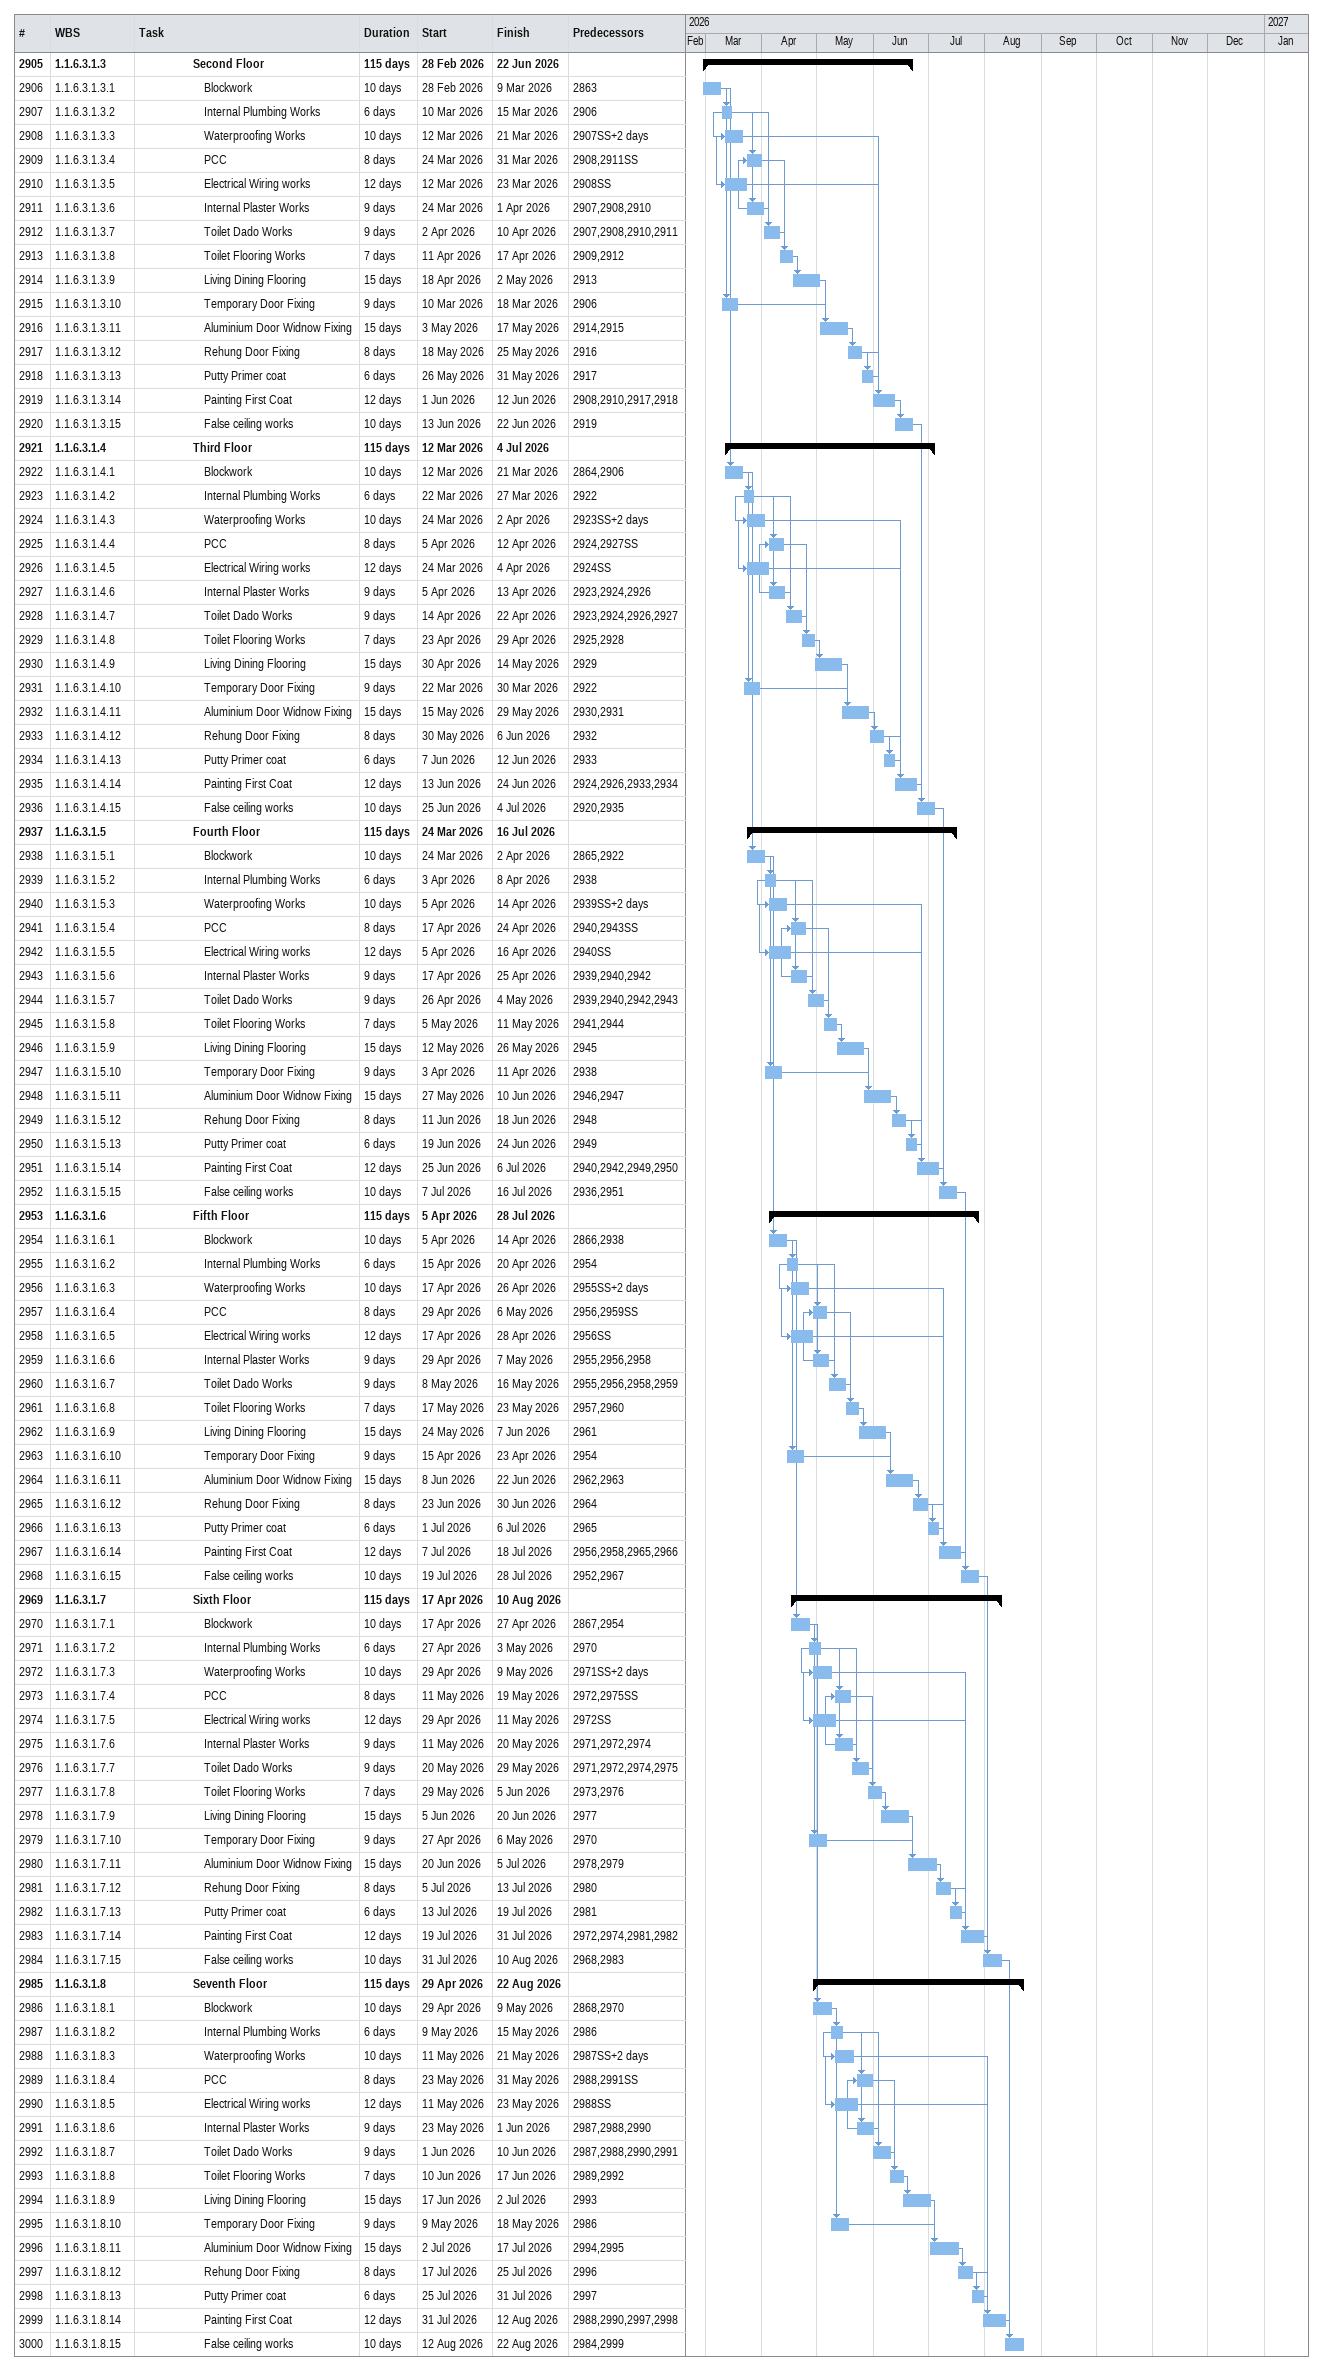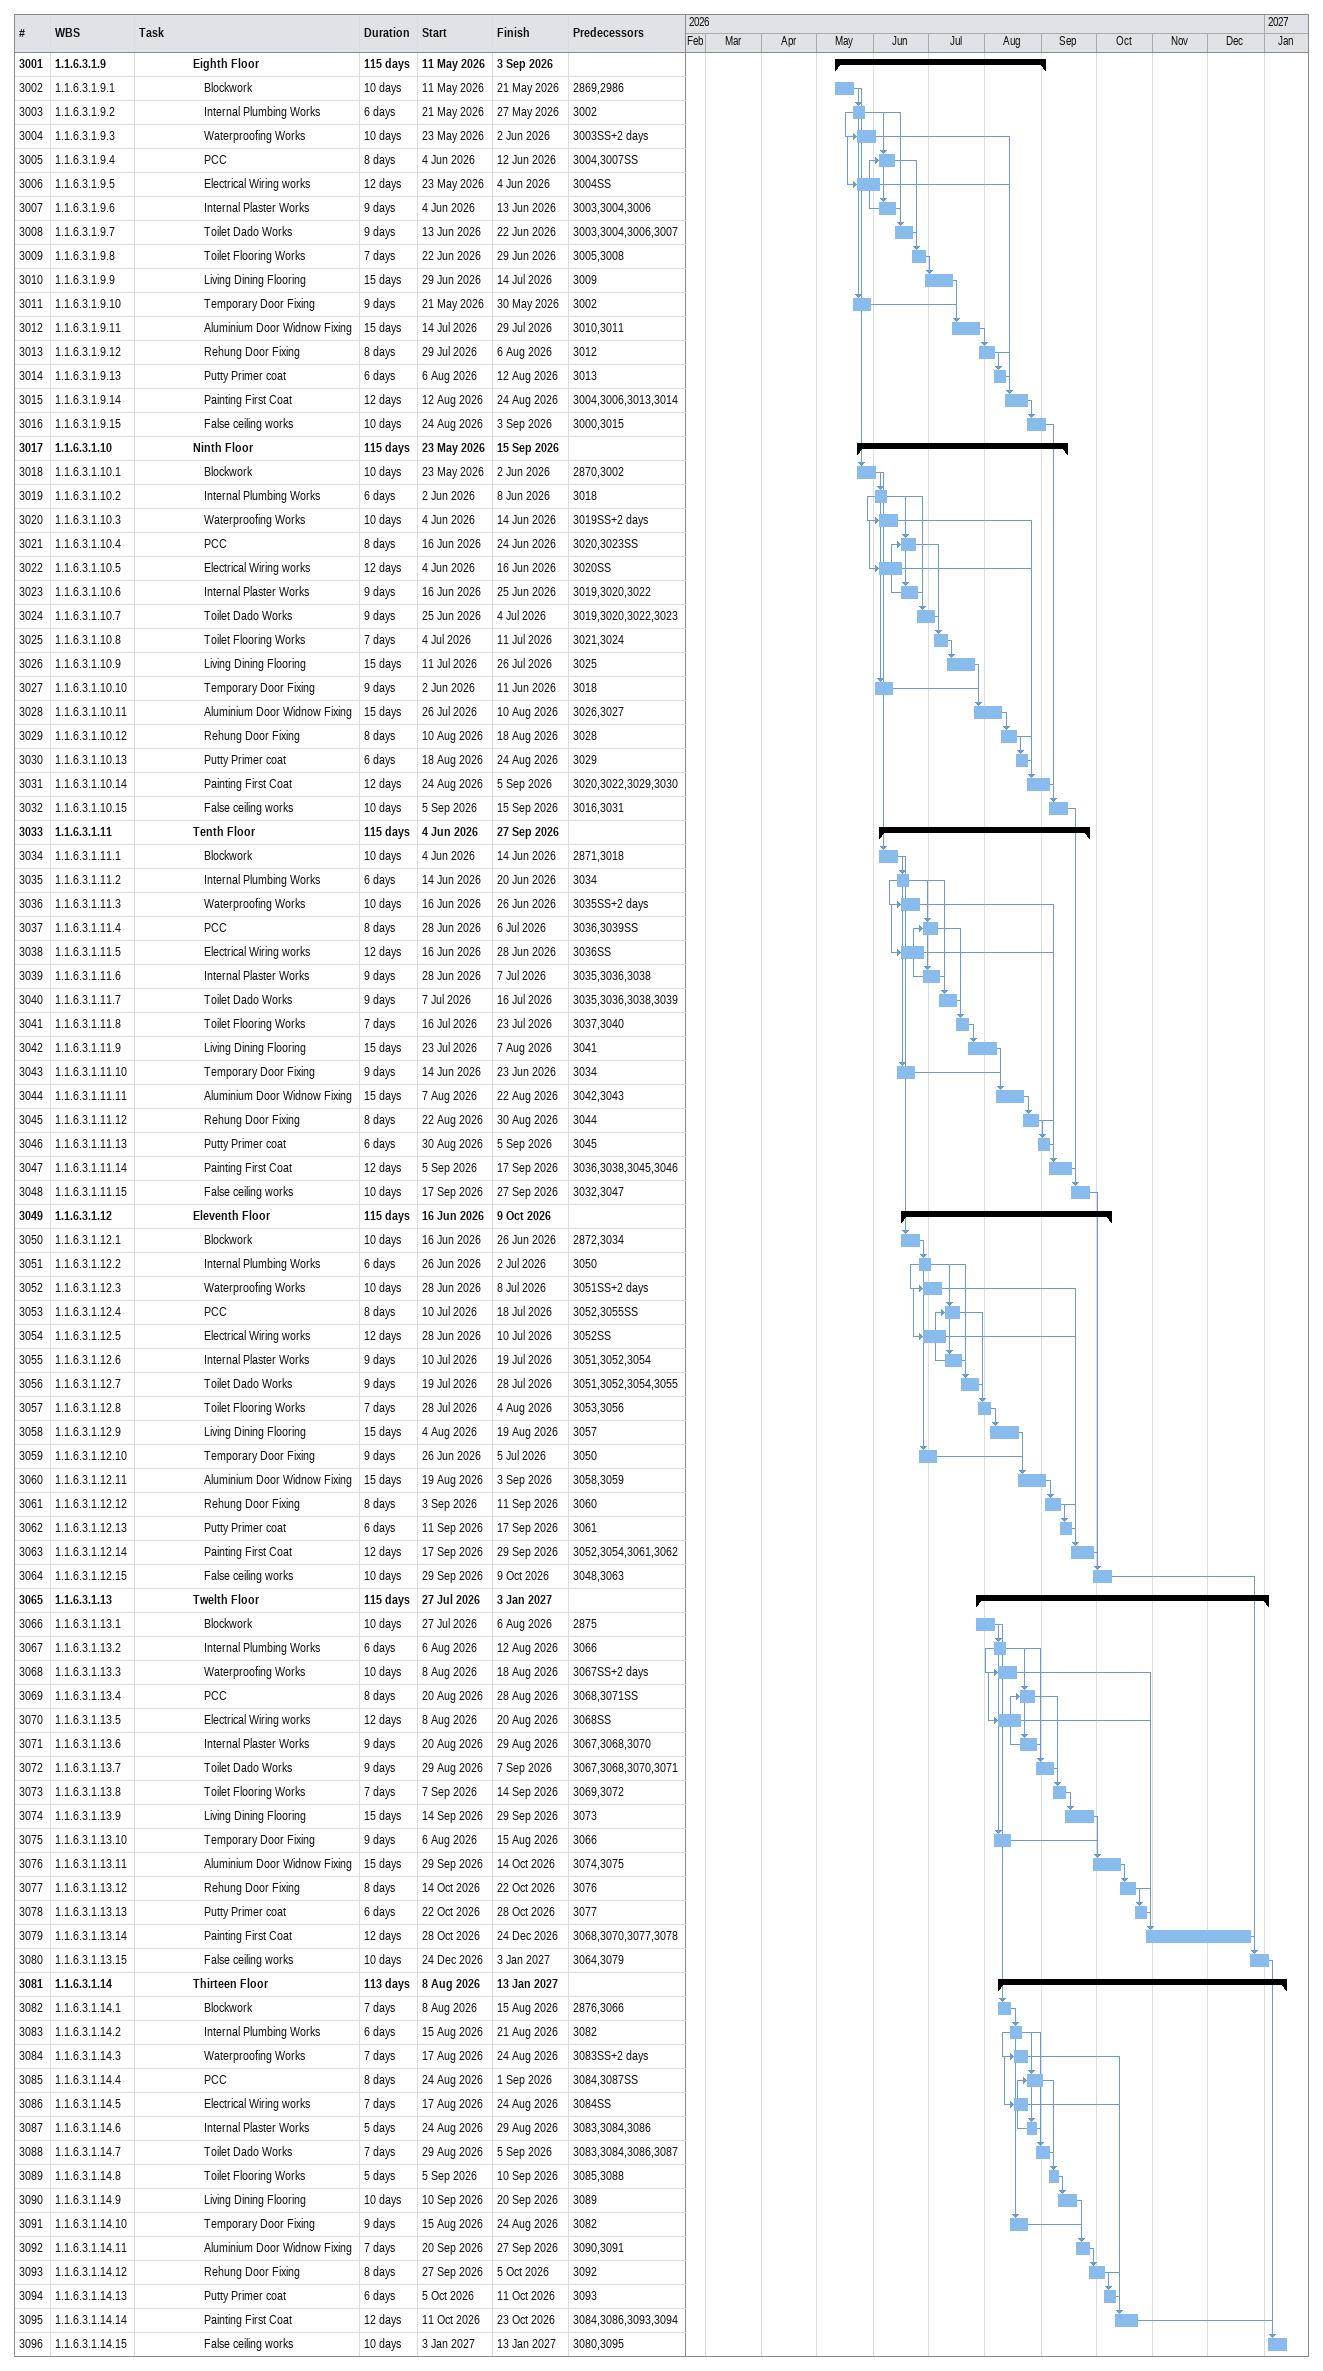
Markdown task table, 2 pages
| ID | WBS | Task | Duration | Start | Finish | Predecessors |
|---|---|---|---|---|---|---|
| 2905 | 1.1.6.3.1.3 | **Second Floor** | 115d | 2026-02-28 | 2026-06-22 |  |
| 2906 | 1.1.6.3.1.3.1 | Blockwork | 10d | 2026-02-28 | 2026-03-09 | 2863 |
| 2907 | 1.1.6.3.1.3.2 | Internal Plumbing Works | 6d | 2026-03-10 | 2026-03-15 | 2906 |
| 2908 | 1.1.6.3.1.3.3 | Waterproofing Works | 10d | 2026-03-12 | 2026-03-21 | 2907SS+2d |
| 2909 | 1.1.6.3.1.3.4 | PCC | 8d | 2026-03-24 | 2026-03-31 | 2908, 2911SS |
| 2910 | 1.1.6.3.1.3.5 | Electrical Wiring works | 12d | 2026-03-12 | 2026-03-23 | 2908SS |
| 2911 | 1.1.6.3.1.3.6 | Internal Plaster Works | 9d | 2026-03-24 | 2026-04-01 | 2907, 2908, 2910 |
| 2912 | 1.1.6.3.1.3.7 | Toilet Dado Works | 9d | 2026-04-02 | 2026-04-10 | 2907, 2908, 2910, 2911 |
| 2913 | 1.1.6.3.1.3.8 | Toilet Flooring Works | 7d | 2026-04-11 | 2026-04-17 | 2909, 2912 |
| 2914 | 1.1.6.3.1.3.9 | Living Dining Flooring | 15d | 2026-04-18 | 2026-05-02 | 2913 |
| 2915 | 1.1.6.3.1.3.10 | Temporary Door Fixing | 9d | 2026-03-10 | 2026-03-18 | 2906 |
| 2916 | 1.1.6.3.1.3.11 | Aluminium Door Widnow Fixing | 15d | 2026-05-03 | 2026-05-17 | 2914, 2915 |
| 2917 | 1.1.6.3.1.3.12 | Rehung Door Fixing | 8d | 2026-05-18 | 2026-05-25 | 2916 |
| 2918 | 1.1.6.3.1.3.13 | Putty Primer coat | 6d | 2026-05-26 | 2026-05-31 | 2917 |
| 2919 | 1.1.6.3.1.3.14 | Painting First Coat | 12d | 2026-06-01 | 2026-06-12 | 2908, 2910, 2917, 2918 |
| 2920 | 1.1.6.3.1.3.15 | False ceiling works | 10d | 2026-06-13 | 2026-06-22 | 2919 |
| 2921 | 1.1.6.3.1.4 | **Third Floor** | 115d | 2026-03-12 | 2026-07-04 |  |
| 2922 | 1.1.6.3.1.4.1 | Blockwork | 10d | 2026-03-12 | 2026-03-21 | 2864, 2906 |
| 2923 | 1.1.6.3.1.4.2 | Internal Plumbing Works | 6d | 2026-03-22 | 2026-03-27 | 2922 |
| 2924 | 1.1.6.3.1.4.3 | Waterproofing Works | 10d | 2026-03-24 | 2026-04-02 | 2923SS+2d |
| 2925 | 1.1.6.3.1.4.4 | PCC | 8d | 2026-04-05 | 2026-04-12 | 2924, 2927SS |
| 2926 | 1.1.6.3.1.4.5 | Electrical Wiring works | 12d | 2026-03-24 | 2026-04-04 | 2924SS |
| 2927 | 1.1.6.3.1.4.6 | Internal Plaster Works | 9d | 2026-04-05 | 2026-04-13 | 2923, 2924, 2926 |
| 2928 | 1.1.6.3.1.4.7 | Toilet Dado Works | 9d | 2026-04-14 | 2026-04-22 | 2923, 2924, 2926, 2927 |
| 2929 | 1.1.6.3.1.4.8 | Toilet Flooring Works | 7d | 2026-04-23 | 2026-04-29 | 2925, 2928 |
| 2930 | 1.1.6.3.1.4.9 | Living Dining Flooring | 15d | 2026-04-30 | 2026-05-14 | 2929 |
| 2931 | 1.1.6.3.1.4.10 | Temporary Door Fixing | 9d | 2026-03-22 | 2026-03-30 | 2922 |
| 2932 | 1.1.6.3.1.4.11 | Aluminium Door Widnow Fixing | 15d | 2026-05-15 | 2026-05-29 | 2930, 2931 |
| 2933 | 1.1.6.3.1.4.12 | Rehung Door Fixing | 8d | 2026-05-30 | 2026-06-06 | 2932 |
| 2934 | 1.1.6.3.1.4.13 | Putty Primer coat | 6d | 2026-06-07 | 2026-06-12 | 2933 |
| 2935 | 1.1.6.3.1.4.14 | Painting First Coat | 12d | 2026-06-13 | 2026-06-24 | 2924, 2926, 2933, 2934 |
| 2936 | 1.1.6.3.1.4.15 | False ceiling works | 10d | 2026-06-25 | 2026-07-04 | 2920, 2935 |
| 2937 | 1.1.6.3.1.5 | **Fourth Floor** | 115d | 2026-03-24 | 2026-07-16 |  |
| 2938 | 1.1.6.3.1.5.1 | Blockwork | 10d | 2026-03-24 | 2026-04-02 | 2865, 2922 |
| 2939 | 1.1.6.3.1.5.2 | Internal Plumbing Works | 6d | 2026-04-03 | 2026-04-08 | 2938 |
| 2940 | 1.1.6.3.1.5.3 | Waterproofing Works | 10d | 2026-04-05 | 2026-04-14 | 2939SS+2d |
| 2941 | 1.1.6.3.1.5.4 | PCC | 8d | 2026-04-17 | 2026-04-24 | 2940, 2943SS |
| 2942 | 1.1.6.3.1.5.5 | Electrical Wiring works | 12d | 2026-04-05 | 2026-04-16 | 2940SS |
| 2943 | 1.1.6.3.1.5.6 | Internal Plaster Works | 9d | 2026-04-17 | 2026-04-25 | 2939, 2940, 2942 |
| 2944 | 1.1.6.3.1.5.7 | Toilet Dado Works | 9d | 2026-04-26 | 2026-05-04 | 2939, 2940, 2942, 2943 |
| 2945 | 1.1.6.3.1.5.8 | Toilet Flooring Works | 7d | 2026-05-05 | 2026-05-11 | 2941, 2944 |
| 2946 | 1.1.6.3.1.5.9 | Living Dining Flooring | 15d | 2026-05-12 | 2026-05-26 | 2945 |
| 2947 | 1.1.6.3.1.5.10 | Temporary Door Fixing | 9d | 2026-04-03 | 2026-04-11 | 2938 |
| 2948 | 1.1.6.3.1.5.11 | Aluminium Door Widnow Fixing | 15d | 2026-05-27 | 2026-06-10 | 2946, 2947 |
| 2949 | 1.1.6.3.1.5.12 | Rehung Door Fixing | 8d | 2026-06-11 | 2026-06-18 | 2948 |
| 2950 | 1.1.6.3.1.5.13 | Putty Primer coat | 6d | 2026-06-19 | 2026-06-24 | 2949 |
| 2951 | 1.1.6.3.1.5.14 | Painting First Coat | 12d | 2026-06-25 | 2026-07-06 | 2940, 2942, 2949, 2950 |
| 2952 | 1.1.6.3.1.5.15 | False ceiling works | 10d | 2026-07-07 | 2026-07-16 | 2936, 2951 |
| 2953 | 1.1.6.3.1.6 | **Fifth Floor** | 115d | 2026-04-05 | 2026-07-28 |  |
| 2954 | 1.1.6.3.1.6.1 | Blockwork | 10d | 2026-04-05 | 2026-04-14 | 2866, 2938 |
| 2955 | 1.1.6.3.1.6.2 | Internal Plumbing Works | 6d | 2026-04-15 | 2026-04-20 | 2954 |
| 2956 | 1.1.6.3.1.6.3 | Waterproofing Works | 10d | 2026-04-17 | 2026-04-26 | 2955SS+2d |
| 2957 | 1.1.6.3.1.6.4 | PCC | 8d | 2026-04-29 | 2026-05-06 | 2956, 2959SS |
| 2958 | 1.1.6.3.1.6.5 | Electrical Wiring works | 12d | 2026-04-17 | 2026-04-28 | 2956SS |
| 2959 | 1.1.6.3.1.6.6 | Internal Plaster Works | 9d | 2026-04-29 | 2026-05-07 | 2955, 2956, 2958 |
| 2960 | 1.1.6.3.1.6.7 | Toilet Dado Works | 9d | 2026-05-08 | 2026-05-16 | 2955, 2956, 2958, 2959 |
| 2961 | 1.1.6.3.1.6.8 | Toilet Flooring Works | 7d | 2026-05-17 | 2026-05-23 | 2957, 2960 |
| 2962 | 1.1.6.3.1.6.9 | Living Dining Flooring | 15d | 2026-05-24 | 2026-06-07 | 2961 |
| 2963 | 1.1.6.3.1.6.10 | Temporary Door Fixing | 9d | 2026-04-15 | 2026-04-23 | 2954 |
| 2964 | 1.1.6.3.1.6.11 | Aluminium Door Widnow Fixing | 15d | 2026-06-08 | 2026-06-22 | 2962, 2963 |
| 2965 | 1.1.6.3.1.6.12 | Rehung Door Fixing | 8d | 2026-06-23 | 2026-06-30 | 2964 |
| 2966 | 1.1.6.3.1.6.13 | Putty Primer coat | 6d | 2026-07-01 | 2026-07-06 | 2965 |
| 2967 | 1.1.6.3.1.6.14 | Painting First Coat | 12d | 2026-07-07 | 2026-07-18 | 2956, 2958, 2965, 2966 |
| 2968 | 1.1.6.3.1.6.15 | False ceiling works | 10d | 2026-07-19 | 2026-07-28 | 2952, 2967 |
| 2969 | 1.1.6.3.1.7 | **Sixth Floor** | 115d | 2026-04-17 | 2026-08-10 |  |
| 2970 | 1.1.6.3.1.7.1 | Blockwork | 10d | 2026-04-17 | 2026-04-27 | 2867, 2954 |
| 2971 | 1.1.6.3.1.7.2 | Internal Plumbing Works | 6d | 2026-04-27 | 2026-05-03 | 2970 |
| 2972 | 1.1.6.3.1.7.3 | Waterproofing Works | 10d | 2026-04-29 | 2026-05-09 | 2971SS+2d |
| 2973 | 1.1.6.3.1.7.4 | PCC | 8d | 2026-05-11 | 2026-05-19 | 2972, 2975SS |
| 2974 | 1.1.6.3.1.7.5 | Electrical Wiring works | 12d | 2026-04-29 | 2026-05-11 | 2972SS |
| 2975 | 1.1.6.3.1.7.6 | Internal Plaster Works | 9d | 2026-05-11 | 2026-05-20 | 2971, 2972, 2974 |
| 2976 | 1.1.6.3.1.7.7 | Toilet Dado Works | 9d | 2026-05-20 | 2026-05-29 | 2971, 2972, 2974, 2975 |
| 2977 | 1.1.6.3.1.7.8 | Toilet Flooring Works | 7d | 2026-05-29 | 2026-06-05 | 2973, 2976 |
| 2978 | 1.1.6.3.1.7.9 | Living Dining Flooring | 15d | 2026-06-05 | 2026-06-20 | 2977 |
| 2979 | 1.1.6.3.1.7.10 | Temporary Door Fixing | 9d | 2026-04-27 | 2026-05-06 | 2970 |
| 2980 | 1.1.6.3.1.7.11 | Aluminium Door Widnow Fixing | 15d | 2026-06-20 | 2026-07-05 | 2978, 2979 |
| 2981 | 1.1.6.3.1.7.12 | Rehung Door Fixing | 8d | 2026-07-05 | 2026-07-13 | 2980 |
| 2982 | 1.1.6.3.1.7.13 | Putty Primer coat | 6d | 2026-07-13 | 2026-07-19 | 2981 |
| 2983 | 1.1.6.3.1.7.14 | Painting First Coat | 12d | 2026-07-19 | 2026-07-31 | 2972, 2974, 2981, 2982 |
| 2984 | 1.1.6.3.1.7.15 | False ceiling works | 10d | 2026-07-31 | 2026-08-10 | 2968, 2983 |
| 2985 | 1.1.6.3.1.8 | **Seventh Floor** | 115d | 2026-04-29 | 2026-08-22 |  |
| 2986 | 1.1.6.3.1.8.1 | Blockwork | 10d | 2026-04-29 | 2026-05-09 | 2868, 2970 |
| 2987 | 1.1.6.3.1.8.2 | Internal Plumbing Works | 6d | 2026-05-09 | 2026-05-15 | 2986 |
| 2988 | 1.1.6.3.1.8.3 | Waterproofing Works | 10d | 2026-05-11 | 2026-05-21 | 2987SS+2d |
| 2989 | 1.1.6.3.1.8.4 | PCC | 8d | 2026-05-23 | 2026-05-31 | 2988, 2991SS |
| 2990 | 1.1.6.3.1.8.5 | Electrical Wiring works | 12d | 2026-05-11 | 2026-05-23 | 2988SS |
| 2991 | 1.1.6.3.1.8.6 | Internal Plaster Works | 9d | 2026-05-23 | 2026-06-01 | 2987, 2988, 2990 |
| 2992 | 1.1.6.3.1.8.7 | Toilet Dado Works | 9d | 2026-06-01 | 2026-06-10 | 2987, 2988, 2990, 2991 |
| 2993 | 1.1.6.3.1.8.8 | Toilet Flooring Works | 7d | 2026-06-10 | 2026-06-17 | 2989, 2992 |
| 2994 | 1.1.6.3.1.8.9 | Living Dining Flooring | 15d | 2026-06-17 | 2026-07-02 | 2993 |
| 2995 | 1.1.6.3.1.8.10 | Temporary Door Fixing | 9d | 2026-05-09 | 2026-05-18 | 2986 |
| 2996 | 1.1.6.3.1.8.11 | Aluminium Door Widnow Fixing | 15d | 2026-07-02 | 2026-07-17 | 2994, 2995 |
| 2997 | 1.1.6.3.1.8.12 | Rehung Door Fixing | 8d | 2026-07-17 | 2026-07-25 | 2996 |
| 2998 | 1.1.6.3.1.8.13 | Putty Primer coat | 6d | 2026-07-25 | 2026-07-31 | 2997 |
| 2999 | 1.1.6.3.1.8.14 | Painting First Coat | 12d | 2026-07-31 | 2026-08-12 | 2988, 2990, 2997, 2998 |
| 3000 | 1.1.6.3.1.8.15 | False ceiling works | 10d | 2026-08-12 | 2026-08-22 | 2984, 2999 |
| 3001 | 1.1.6.3.1.9 | **Eighth Floor** | 115d | 2026-05-11 | 2026-09-03 |  |
| 3002 | 1.1.6.3.1.9.1 | Blockwork | 10d | 2026-05-11 | 2026-05-21 | 2869, 2986 |
| 3003 | 1.1.6.3.1.9.2 | Internal Plumbing Works | 6d | 2026-05-21 | 2026-05-27 | 3002 |
| 3004 | 1.1.6.3.1.9.3 | Waterproofing Works | 10d | 2026-05-23 | 2026-06-02 | 3003SS+2d |
| 3005 | 1.1.6.3.1.9.4 | PCC | 8d | 2026-06-04 | 2026-06-12 | 3004, 3007SS |
| 3006 | 1.1.6.3.1.9.5 | Electrical Wiring works | 12d | 2026-05-23 | 2026-06-04 | 3004SS |
| 3007 | 1.1.6.3.1.9.6 | Internal Plaster Works | 9d | 2026-06-04 | 2026-06-13 | 3003, 3004, 3006 |
| 3008 | 1.1.6.3.1.9.7 | Toilet Dado Works | 9d | 2026-06-13 | 2026-06-22 | 3003, 3004, 3006, 3007 |
| 3009 | 1.1.6.3.1.9.8 | Toilet Flooring Works | 7d | 2026-06-22 | 2026-06-29 | 3005, 3008 |
| 3010 | 1.1.6.3.1.9.9 | Living Dining Flooring | 15d | 2026-06-29 | 2026-07-14 | 3009 |
| 3011 | 1.1.6.3.1.9.10 | Temporary Door Fixing | 9d | 2026-05-21 | 2026-05-30 | 3002 |
| 3012 | 1.1.6.3.1.9.11 | Aluminium Door Widnow Fixing | 15d | 2026-07-14 | 2026-07-29 | 3010, 3011 |
| 3013 | 1.1.6.3.1.9.12 | Rehung Door Fixing | 8d | 2026-07-29 | 2026-08-06 | 3012 |
| 3014 | 1.1.6.3.1.9.13 | Putty Primer coat | 6d | 2026-08-06 | 2026-08-12 | 3013 |
| 3015 | 1.1.6.3.1.9.14 | Painting First Coat | 12d | 2026-08-12 | 2026-08-24 | 3004, 3006, 3013, 3014 |
| 3016 | 1.1.6.3.1.9.15 | False ceiling works | 10d | 2026-08-24 | 2026-09-03 | 3000, 3015 |
| 3017 | 1.1.6.3.1.10 | **Ninth Floor** | 115d | 2026-05-23 | 2026-09-15 |  |
| 3018 | 1.1.6.3.1.10.1 | Blockwork | 10d | 2026-05-23 | 2026-06-02 | 2870, 3002 |
| 3019 | 1.1.6.3.1.10.2 | Internal Plumbing Works | 6d | 2026-06-02 | 2026-06-08 | 3018 |
| 3020 | 1.1.6.3.1.10.3 | Waterproofing Works | 10d | 2026-06-04 | 2026-06-14 | 3019SS+2d |
| 3021 | 1.1.6.3.1.10.4 | PCC | 8d | 2026-06-16 | 2026-06-24 | 3020, 3023SS |
| 3022 | 1.1.6.3.1.10.5 | Electrical Wiring works | 12d | 2026-06-04 | 2026-06-16 | 3020SS |
| 3023 | 1.1.6.3.1.10.6 | Internal Plaster Works | 9d | 2026-06-16 | 2026-06-25 | 3019, 3020, 3022 |
| 3024 | 1.1.6.3.1.10.7 | Toilet Dado Works | 9d | 2026-06-25 | 2026-07-04 | 3019, 3020, 3022, 3023 |
| 3025 | 1.1.6.3.1.10.8 | Toilet Flooring Works | 7d | 2026-07-04 | 2026-07-11 | 3021, 3024 |
| 3026 | 1.1.6.3.1.10.9 | Living Dining Flooring | 15d | 2026-07-11 | 2026-07-26 | 3025 |
| 3027 | 1.1.6.3.1.10.10 | Temporary Door Fixing | 9d | 2026-06-02 | 2026-06-11 | 3018 |
| 3028 | 1.1.6.3.1.10.11 | Aluminium Door Widnow Fixing | 15d | 2026-07-26 | 2026-08-10 | 3026, 3027 |
| 3029 | 1.1.6.3.1.10.12 | Rehung Door Fixing | 8d | 2026-08-10 | 2026-08-18 | 3028 |
| 3030 | 1.1.6.3.1.10.13 | Putty Primer coat | 6d | 2026-08-18 | 2026-08-24 | 3029 |
| 3031 | 1.1.6.3.1.10.14 | Painting First Coat | 12d | 2026-08-24 | 2026-09-05 | 3020, 3022, 3029, 3030 |
| 3032 | 1.1.6.3.1.10.15 | False ceiling works | 10d | 2026-09-05 | 2026-09-15 | 3016, 3031 |
| 3033 | 1.1.6.3.1.11 | **Tenth Floor** | 115d | 2026-06-04 | 2026-09-27 |  |
| 3034 | 1.1.6.3.1.11.1 | Blockwork | 10d | 2026-06-04 | 2026-06-14 | 2871, 3018 |
| 3035 | 1.1.6.3.1.11.2 | Internal Plumbing Works | 6d | 2026-06-14 | 2026-06-20 | 3034 |
| 3036 | 1.1.6.3.1.11.3 | Waterproofing Works | 10d | 2026-06-16 | 2026-06-26 | 3035SS+2d |
| 3037 | 1.1.6.3.1.11.4 | PCC | 8d | 2026-06-28 | 2026-07-06 | 3036, 3039SS |
| 3038 | 1.1.6.3.1.11.5 | Electrical Wiring works | 12d | 2026-06-16 | 2026-06-28 | 3036SS |
| 3039 | 1.1.6.3.1.11.6 | Internal Plaster Works | 9d | 2026-06-28 | 2026-07-07 | 3035, 3036, 3038 |
| 3040 | 1.1.6.3.1.11.7 | Toilet Dado Works | 9d | 2026-07-07 | 2026-07-16 | 3035, 3036, 3038, 3039 |
| 3041 | 1.1.6.3.1.11.8 | Toilet Flooring Works | 7d | 2026-07-16 | 2026-07-23 | 3037, 3040 |
| 3042 | 1.1.6.3.1.11.9 | Living Dining Flooring | 15d | 2026-07-23 | 2026-08-07 | 3041 |
| 3043 | 1.1.6.3.1.11.10 | Temporary Door Fixing | 9d | 2026-06-14 | 2026-06-23 | 3034 |
| 3044 | 1.1.6.3.1.11.11 | Aluminium Door Widnow Fixing | 15d | 2026-08-07 | 2026-08-22 | 3042, 3043 |
| 3045 | 1.1.6.3.1.11.12 | Rehung Door Fixing | 8d | 2026-08-22 | 2026-08-30 | 3044 |
| 3046 | 1.1.6.3.1.11.13 | Putty Primer coat | 6d | 2026-08-30 | 2026-09-05 | 3045 |
| 3047 | 1.1.6.3.1.11.14 | Painting First Coat | 12d | 2026-09-05 | 2026-09-17 | 3036, 3038, 3045, 3046 |
| 3048 | 1.1.6.3.1.11.15 | False ceiling works | 10d | 2026-09-17 | 2026-09-27 | 3032, 3047 |
| 3049 | 1.1.6.3.1.12 | **Eleventh Floor** | 115d | 2026-06-16 | 2026-10-09 |  |
| 3050 | 1.1.6.3.1.12.1 | Blockwork | 10d | 2026-06-16 | 2026-06-26 | 2872, 3034 |
| 3051 | 1.1.6.3.1.12.2 | Internal Plumbing Works | 6d | 2026-06-26 | 2026-07-02 | 3050 |
| 3052 | 1.1.6.3.1.12.3 | Waterproofing Works | 10d | 2026-06-28 | 2026-07-08 | 3051SS+2d |
| 3053 | 1.1.6.3.1.12.4 | PCC | 8d | 2026-07-10 | 2026-07-18 | 3052, 3055SS |
| 3054 | 1.1.6.3.1.12.5 | Electrical Wiring works | 12d | 2026-06-28 | 2026-07-10 | 3052SS |
| 3055 | 1.1.6.3.1.12.6 | Internal Plaster Works | 9d | 2026-07-10 | 2026-07-19 | 3051, 3052, 3054 |
| 3056 | 1.1.6.3.1.12.7 | Toilet Dado Works | 9d | 2026-07-19 | 2026-07-28 | 3051, 3052, 3054, 3055 |
| 3057 | 1.1.6.3.1.12.8 | Toilet Flooring Works | 7d | 2026-07-28 | 2026-08-04 | 3053, 3056 |
| 3058 | 1.1.6.3.1.12.9 | Living Dining Flooring | 15d | 2026-08-04 | 2026-08-19 | 3057 |
| 3059 | 1.1.6.3.1.12.10 | Temporary Door Fixing | 9d | 2026-06-26 | 2026-07-05 | 3050 |
| 3060 | 1.1.6.3.1.12.11 | Aluminium Door Widnow Fixing | 15d | 2026-08-19 | 2026-09-03 | 3058, 3059 |
| 3061 | 1.1.6.3.1.12.12 | Rehung Door Fixing | 8d | 2026-09-03 | 2026-09-11 | 3060 |
| 3062 | 1.1.6.3.1.12.13 | Putty Primer coat | 6d | 2026-09-11 | 2026-09-17 | 3061 |
| 3063 | 1.1.6.3.1.12.14 | Painting First Coat | 12d | 2026-09-17 | 2026-09-29 | 3052, 3054, 3061, 3062 |
| 3064 | 1.1.6.3.1.12.15 | False ceiling works | 10d | 2026-09-29 | 2026-10-09 | 3048, 3063 |
| 3065 | 1.1.6.3.1.13 | **Twelth Floor** | 115d | 2026-07-27 | 2027-01-03 |  |
| 3066 | 1.1.6.3.1.13.1 | Blockwork | 10d | 2026-07-27 | 2026-08-06 | 2875 |
| 3067 | 1.1.6.3.1.13.2 | Internal Plumbing Works | 6d | 2026-08-06 | 2026-08-12 | 3066 |
| 3068 | 1.1.6.3.1.13.3 | Waterproofing Works | 10d | 2026-08-08 | 2026-08-18 | 3067SS+2d |
| 3069 | 1.1.6.3.1.13.4 | PCC | 8d | 2026-08-20 | 2026-08-28 | 3068, 3071SS |
| 3070 | 1.1.6.3.1.13.5 | Electrical Wiring works | 12d | 2026-08-08 | 2026-08-20 | 3068SS |
| 3071 | 1.1.6.3.1.13.6 | Internal Plaster Works | 9d | 2026-08-20 | 2026-08-29 | 3067, 3068, 3070 |
| 3072 | 1.1.6.3.1.13.7 | Toilet Dado Works | 9d | 2026-08-29 | 2026-09-07 | 3067, 3068, 3070, 3071 |
| 3073 | 1.1.6.3.1.13.8 | Toilet Flooring Works | 7d | 2026-09-07 | 2026-09-14 | 3069, 3072 |
| 3074 | 1.1.6.3.1.13.9 | Living Dining Flooring | 15d | 2026-09-14 | 2026-09-29 | 3073 |
| 3075 | 1.1.6.3.1.13.10 | Temporary Door Fixing | 9d | 2026-08-06 | 2026-08-15 | 3066 |
| 3076 | 1.1.6.3.1.13.11 | Aluminium Door Widnow Fixing | 15d | 2026-09-29 | 2026-10-14 | 3074, 3075 |
| 3077 | 1.1.6.3.1.13.12 | Rehung Door Fixing | 8d | 2026-10-14 | 2026-10-22 | 3076 |
| 3078 | 1.1.6.3.1.13.13 | Putty Primer coat | 6d | 2026-10-22 | 2026-10-28 | 3077 |
| 3079 | 1.1.6.3.1.13.14 | Painting First Coat | 12d | 2026-10-28 | 2026-12-24 | 3068, 3070, 3077, 3078 |
| 3080 | 1.1.6.3.1.13.15 | False ceiling works | 10d | 2026-12-24 | 2027-01-03 | 3064, 3079 |
| 3081 | 1.1.6.3.1.14 | **Thirteen Floor** | 113d | 2026-08-08 | 2027-01-13 |  |
| 3082 | 1.1.6.3.1.14.1 | Blockwork | 7d | 2026-08-08 | 2026-08-15 | 2876, 3066 |
| 3083 | 1.1.6.3.1.14.2 | Internal Plumbing Works | 6d | 2026-08-15 | 2026-08-21 | 3082 |
| 3084 | 1.1.6.3.1.14.3 | Waterproofing Works | 7d | 2026-08-17 | 2026-08-24 | 3083SS+2d |
| 3085 | 1.1.6.3.1.14.4 | PCC | 8d | 2026-08-24 | 2026-09-01 | 3084, 3087SS |
| 3086 | 1.1.6.3.1.14.5 | Electrical Wiring works | 7d | 2026-08-17 | 2026-08-24 | 3084SS |
| 3087 | 1.1.6.3.1.14.6 | Internal Plaster Works | 5d | 2026-08-24 | 2026-08-29 | 3083, 3084, 3086 |
| 3088 | 1.1.6.3.1.14.7 | Toilet Dado Works | 7d | 2026-08-29 | 2026-09-05 | 3083, 3084, 3086, 3087 |
| 3089 | 1.1.6.3.1.14.8 | Toilet Flooring Works | 5d | 2026-09-05 | 2026-09-10 | 3085, 3088 |
| 3090 | 1.1.6.3.1.14.9 | Living Dining Flooring | 10d | 2026-09-10 | 2026-09-20 | 3089 |
| 3091 | 1.1.6.3.1.14.10 | Temporary Door Fixing | 9d | 2026-08-15 | 2026-08-24 | 3082 |
| 3092 | 1.1.6.3.1.14.11 | Aluminium Door Widnow Fixing | 7d | 2026-09-20 | 2026-09-27 | 3090, 3091 |
| 3093 | 1.1.6.3.1.14.12 | Rehung Door Fixing | 8d | 2026-09-27 | 2026-10-05 | 3092 |
| 3094 | 1.1.6.3.1.14.13 | Putty Primer coat | 6d | 2026-10-05 | 2026-10-11 | 3093 |
| 3095 | 1.1.6.3.1.14.14 | Painting First Coat | 12d | 2026-10-11 | 2026-10-23 | 3084, 3086, 3093, 3094 |
| 3096 | 1.1.6.3.1.14.15 | False ceiling works | 10d | 2027-01-03 | 2027-01-13 | 3080, 3095 |
